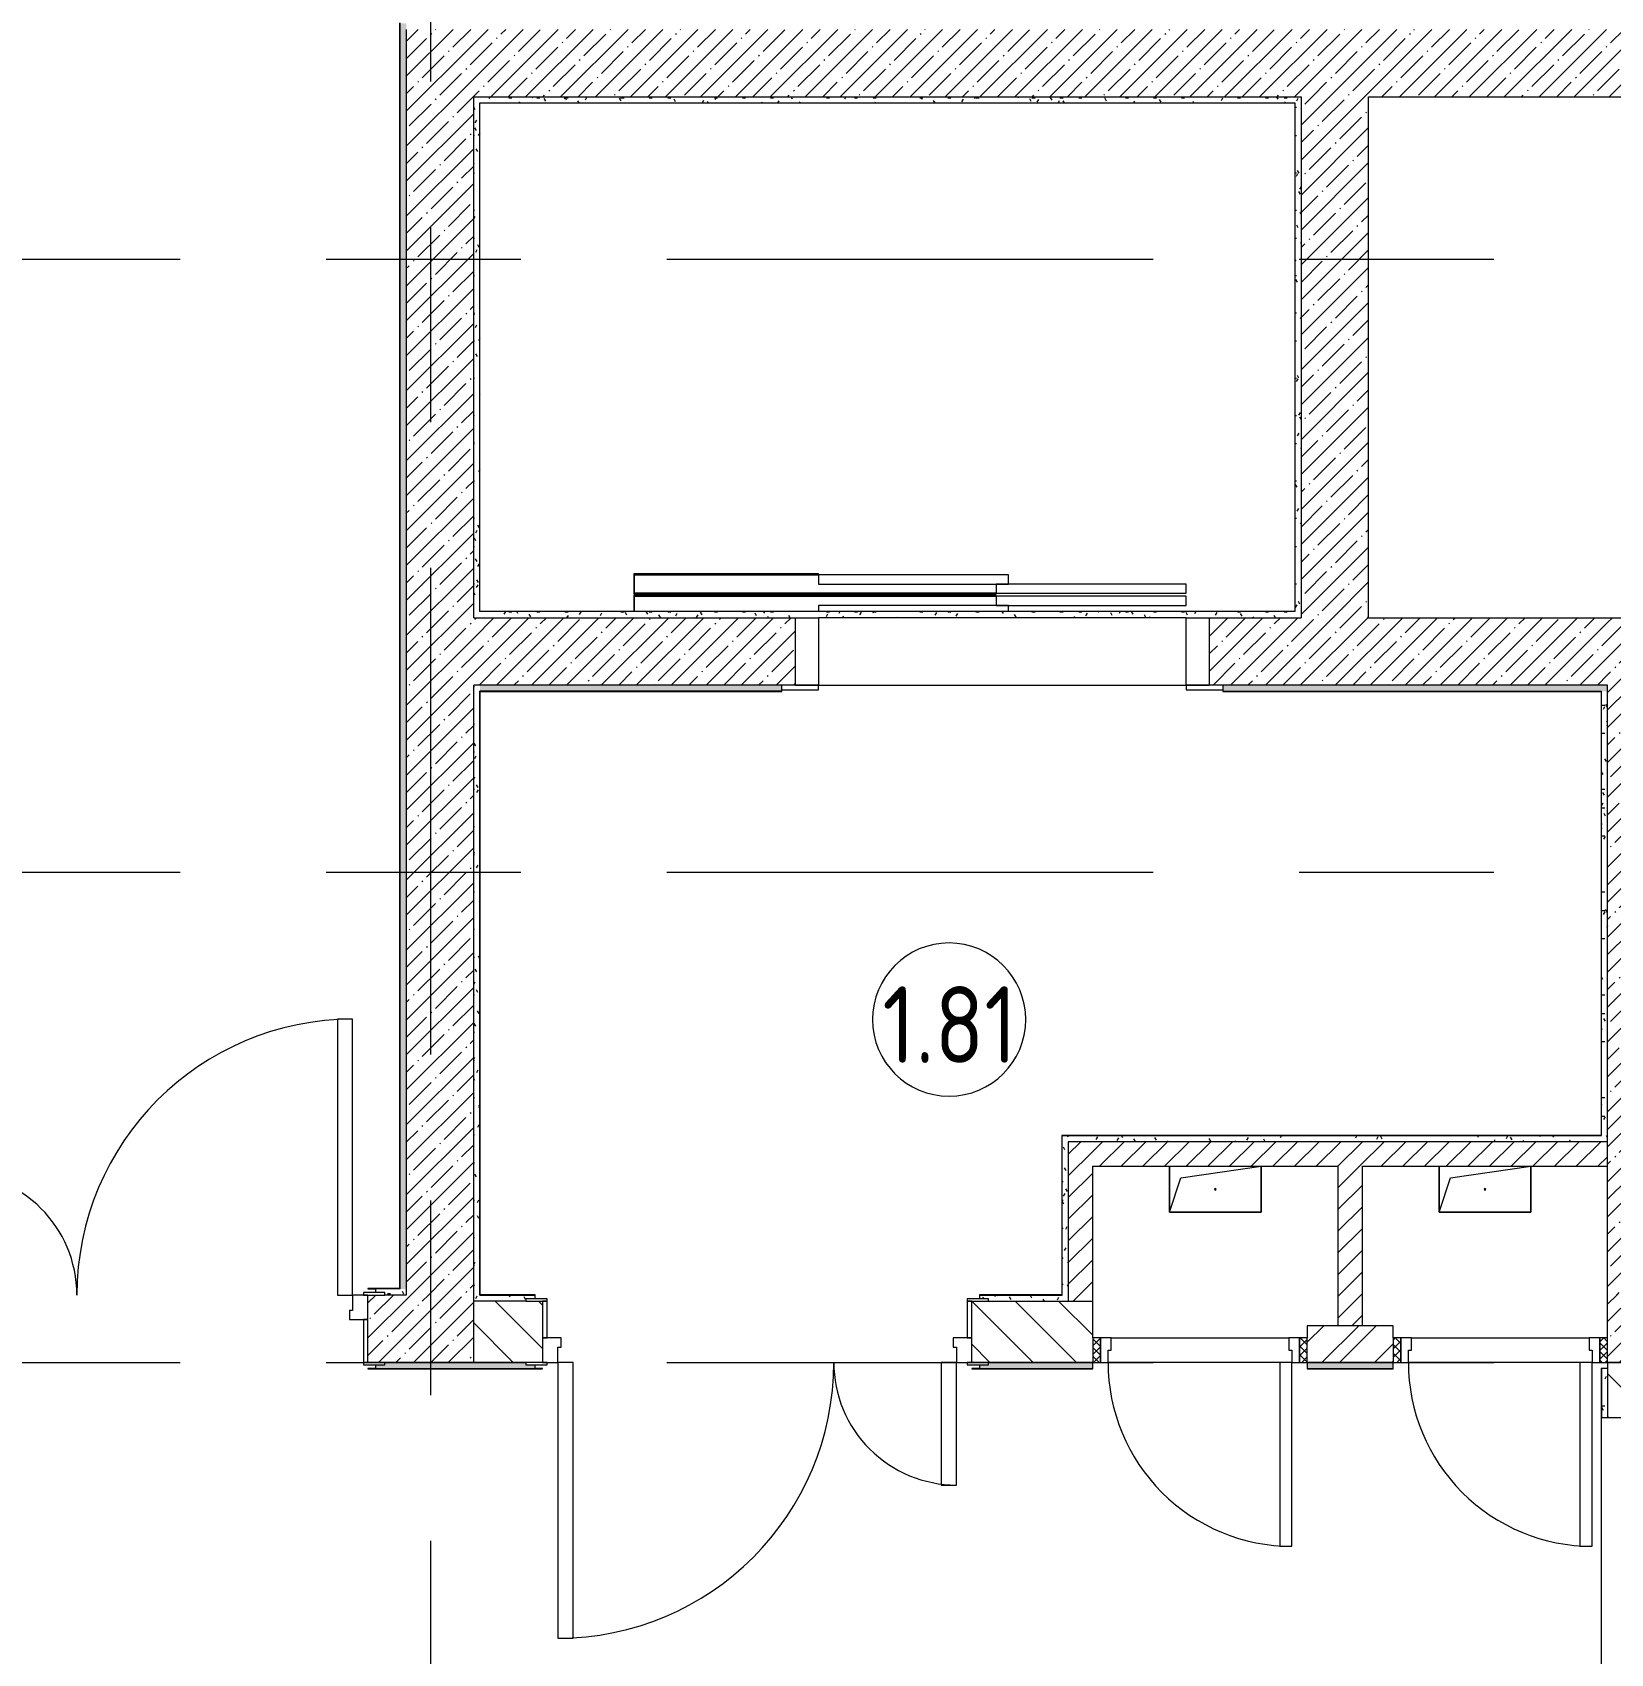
# Model space of a CAD drawing. Header units: millimetres. Extents: x 81494 to 296443, y -8553 to 29000.
# Drawn here: x 93360 to 98510, y 12450 to 17740 of the extents above; entities that cross this region are included whole.
import ezdxf

# ---------------------------------------------------------------- set-up
doc = ezdxf.new("R2010")
doc.units = ezdxf.units.MM
doc.linetypes.add('Осевая', pattern=[3175, 635, -476.25, 1587.5, -476.25])
for name, color, linetype, lineweight in [('A-AREA-IDEN', 7, 'Continuous', 9), ('A-DOOR', 7, 'Continuous', 9), ('A-DOOR-FRAM-2', 7, 'Continuous', 9), ('A-GENM', 7, 'Continuous', 9), ('A-WALL', 7, 'Continuous', 9), ('I-WALL', 7, 'Continuous', 9), ('Оси-2', 7, 'Осевая', 9)]:
    doc.layers.add(name, color=color, linetype=linetype, lineweight=lineweight)
for name, color, linetype, lineweight, true_color in [('A-DOOR-1', 7, 'Continuous', 9, 0xc0c0c0), ('A-DOOR-FRAM-1', 7, 'Continuous', 9, 0xc0c0c0), ('A-WALL-1', 9, 'Continuous', 9, 0x808080), ('A-WALL-FNSH-1', 9, 'Continuous', 9, 0x808080)]:
    doc.layers.add(name, color=color, linetype=linetype, lineweight=lineweight, true_color=true_color)
doc.styles.add('GOST Common_1', font='GOST_Common.ttf', dxfattribs={"width": 0.9, "height": 250})
pattern_1 = [(135, (0, 0), (-70.71068, -70.71068), [])]
pattern_2 = [(45, (0, 0), (-57.024626, 57.024626), []), (45, (57.025, 0), (-57.024626, 57.024626), [100.806, -20.161, 3.353, -16.808])]
pattern_3 = [(45, (0, 0), (-35.35534, 35.35534), [])]
pattern_4 = [(135, (1951.41, 124.685), (-14.14214, -14.14214), []), (225, (1951.41, 124.685), (14.14214, -14.14214), [])]
pattern_5 = [(45, (-171.384, 124.685), (-14.1421, 14.1421), []), (135, (-171.384, 124.685), (-14.1421, -14.1421), [])]
pattern_6 = [(0, (0, 0), (121.92, 30.48), [10.058, -81.382, 10.058, -81.382, -487.68]), (0, (0, 0), (121.92, 30.48), [-182.88, 10.058, -172.822, 10.058, -81.382, -213.36]), (0, (0, 0), (121.92, 30.48), [-457.2, 10.058, -50.902, 10.058, -142.342]), (120, (45.72, 15.24), (-87.356454, 90.345817), [10.058, -81.382, 10.058, -81.382, -487.68]), (120, (45.72, 15.24), (-87.356454, 90.345817), [-182.88, 10.058, -172.822, 10.058, -81.382, -213.36]), (120, (45.72, 15.24), (-87.356454, 90.345817), [-457.2, 10.058, -50.902, 10.058, -142.342]), (240, (60.96, 76.2), (-34.563546, -120.825817), [10.058, -81.382, 10.058, -81.382, -487.68]), (240, (60.96, 76.2), (-34.563546, -120.825817), [-182.88, 10.058, -172.822, 10.058, -81.382, -213.36]), (240, (60.96, 76.2), (-34.563546, -120.825817), [-457.2, 10.058, -50.902, 10.058, -142.342])]

# ---------------------------------------------------------------- blocks, each defined once
blk = doc.blocks.new('110_Дверь_СКБ_2Ст - Д-1_л_Лестничная клетка EIS60 2-32142534-План расстановки мебели и оборудования 1 этажа в осях 23_1-33')
at = {"layer": 'A-DOOR-1'}
for p, q in [((662.5, 1010), (612.5, 1010)), ((612.5, 1010), (612.5, 110)), ((662.5, 110), (662.5, 1010)), ((-637.5, 510), (-637.5, 110)), ((-587.5, 510), (-637.5, 510)), ((-587.5, 110), (-587.5, 510)), ((-637.5, 110), (-587.5, 110)), ((612.5, 110), (662.5, 110))]:
    blk.add_line(p, q, dxfattribs=at)
for centre, radius, start, end in [((662.5, 110), 900, 90, 180), ((-637.5, 110), 400, 360, 90)]:
    blk.add_arc(centre, radius, start, end, dxfattribs=at)
at = {"layer": 'A-DOOR-FRAM-1'}
for p, q in [((-672.5, 118), (-742.5, 118)), ((-742.5, 118), (-742.5, 110)), ((-742.5, 110), (-672.5, 110)), ((-637.5, 110), (-687.5, 110)), ((-687.5, 110), (-687.5, 30)), ((-672.5, 110), (-672.5, 118)), ((-637.5, 60), (-637.5, 110)), ((662.5, 110), (662.5, 60)), ((712.5, 110), (662.5, 110)), ((767.5, 118), (697.5, 118)), ((697.5, 118), (697.5, 110)), ((697.5, 110), (767.5, 110)), ((712.5, 30), (712.5, 110)), ((767.5, 110), (767.5, 118)), ((-627.5, 60), (-637.5, 60)), ((-627.5, 30), (-627.5, 60)), ((662.5, 60), (652.5, 60)), ((652.5, 60), (652.5, 30)), ((-687.5, 30), (-627.5, 30)), ((-672.5, 30), (-687.5, 30)), ((-687.5, 30), (-687.5, -110)), ((-672.5, -110), (-672.5, 30)), ((652.5, 30), (712.5, 30)), ((712.5, 30), (697.5, 30)), ((697.5, 30), (697.5, -110)), ((712.5, -110), (712.5, 30)), ((-672.5, -110), (-742.5, -110)), ((-742.5, -110), (-742.5, -118)), ((-742.5, -118), (-672.5, -118)), ((-687.5, -110), (-672.5, -110)), ((-672.5, -118), (-672.5, -110)), ((697.5, -110), (712.5, -110)), ((767.5, -110), (697.5, -110)), ((697.5, -110), (697.5, -118)), ((697.5, -118), (767.5, -118)), ((767.5, -118), (767.5, -110))]:
    blk.add_line(p, q, dxfattribs=at)
blk = doc.blocks.new('110_Дверь_СКБ_2Ст - Д-3а 1450x2100h_Лестничная клетка из коридора-32213611-План расстановки мебели и оборудования 1 этажа в осях 23_1-33')
at = {"layer": 'A-DOOR-1'}
for p, q in [((662.5, 1000), (612.5, 1000)), ((612.5, 1000), (612.5, 100)), ((662.5, 100), (662.5, 1000)), ((-637.5, 500), (-637.5, 100)), ((-587.5, 500), (-637.5, 500)), ((-587.5, 100), (-587.5, 500)), ((-637.5, 100), (-587.5, 100)), ((612.5, 100), (662.5, 100))]:
    blk.add_line(p, q, dxfattribs=at)
for centre, radius, start, end in [((662.5, 100), 900, 90, 180), ((-637.5, 100), 400, 360, 90)]:
    blk.add_arc(centre, radius, start, end, dxfattribs=at)
at = {"layer": 'A-DOOR-FRAM-1'}
for p, q in [((-672.5, 108), (-742.5, 108)), ((-742.5, 108), (-742.5, 100)), ((-672.5, 100), (-672.5, 108)), ((767.5, 108), (697.5, 108)), ((697.5, 108), (697.5, 100)), ((767.5, 100), (767.5, 108)), ((-742.5, 100), (-672.5, 100)), ((-637.5, 100), (-687.5, 100)), ((-687.5, 100), (-687.5, 20)), ((-637.5, 50), (-637.5, 100)), ((662.5, 100), (662.5, 50)), ((712.5, 100), (662.5, 100)), ((697.5, 100), (767.5, 100)), ((712.5, 20), (712.5, 100)), ((-687.5, 20), (-627.5, 20)), ((-672.5, 20), (-687.5, 20)), ((-687.5, 20), (-687.5, -100)), ((-672.5, -100), (-672.5, 20)), ((-627.5, 50), (-637.5, 50)), ((-627.5, 20), (-627.5, 50)), ((662.5, 50), (652.5, 50)), ((652.5, 50), (652.5, 20)), ((652.5, 20), (712.5, 20)), ((712.5, 20), (697.5, 20)), ((697.5, 20), (697.5, -100)), ((712.5, -100), (712.5, 20)), ((-672.5, -100), (-742.5, -100)), ((-742.5, -100), (-742.5, -108)), ((-687.5, -100), (-672.5, -100)), ((-672.5, -108), (-672.5, -100)), ((697.5, -100), (712.5, -100)), ((767.5, -100), (697.5, -100)), ((697.5, -100), (697.5, -108)), ((767.5, -108), (767.5, -100)), ((-742.5, -108), (-672.5, -108)), ((697.5, -108), (767.5, -108))]:
    blk.add_line(p, q, dxfattribs=at)
blk = doc.blocks.new('110_Дверь_СКБ_1Ст - д-18п 700x2100h_Технический шкаф ЭОМ и СС 2-32193184-План расстановки мебели и оборудования 1 этажа в осях 23_1-33')
at = {"layer": 'A-DOOR'}
h = blk.add_hatch(dxfattribs=at)
h.set_pattern_fill('FP_47', color=256, style=0, pattern_type=2)
h.set_pattern_definition(pattern_4)
h.paths.add_polyline_path([(362.5, 60), (337.5, 60), (337.5, -20), (362.5, -20)])
at = {"layer": 'A-DOOR-FRAM-2'}
h = blk.add_hatch(dxfattribs=at)
h.set_pattern_fill('FP_48', color=256, style=0, pattern_type=2)
h.set_pattern_definition(pattern_5)
h.paths.add_polyline_path([(-312.5, 60), (-337.5, 60), (-337.5, -20), (-312.5, -20)])
at = {"layer": 'A-DOOR-1'}
for p, q in [((-287.5, 660), (-287.5, 60)), ((-247.5, 660), (-287.5, 660)), ((-247.5, 60), (-247.5, 660)), ((-287.5, 60), (-247.5, 60))]:
    blk.add_line(p, q, dxfattribs=at)
blk.add_arc((-287.5, 60), 600, 360, 90, dxfattribs=at)
at = {"layer": 'A-DOOR-FRAM-1'}
for p, q in [((-312.5, 60), (-337.5, 60)), ((-337.5, 60), (-337.5, -20)), ((-287.5, 60), (-312.5, 60)), ((-312.5, 60), (-312.5, -20)), ((-312.5, -20), (-312.5, 60)), ((-287.5, 20), (-287.5, 60)), ((-247.5, 60), (312.5, 60)), ((312.5, 60), (312.5, 20)), ((337.5, 60), (312.5, 60)), ((337.5, -20), (337.5, 60)), ((362.5, 60), (337.5, 60)), ((337.5, 60), (337.5, -20)), ((362.5, -20), (362.5, 60)), ((-277.5, 20), (-287.5, 20)), ((-277.5, -20), (-277.5, 20)), ((312.5, 20), (302.5, 20)), ((302.5, 20), (302.5, -20)), ((-337.5, -20), (-312.5, -20)), ((-312.5, -20), (-277.5, -20)), ((302.5, -20), (-277.5, -20)), ((302.5, -20), (337.5, -20)), ((337.5, -20), (362.5, -20))]:
    blk.add_line(p, q, dxfattribs=at)
blk = doc.blocks.new('110_Дверь_СКБ_1Ст - д-18п 700x2100h_Технический шкаф ЭОМ и СС 2-V14-План расстановки мебели и оборудования 1 этажа в осях 23_1-33')
at = {"layer": 'A-DOOR'}
h = blk.add_hatch(dxfattribs=at)
h.set_pattern_fill('FP_47', color=256, style=0, pattern_type=2)
h.set_pattern_definition(pattern_4)
h.paths.add_polyline_path([(362.5, 60), (337.5, 60), (337.5, -20), (362.5, -20)])
at = {"layer": 'A-DOOR-FRAM-2'}
h = blk.add_hatch(dxfattribs=at)
h.set_pattern_fill('FP_48', color=256, style=0, pattern_type=2)
h.set_pattern_definition(pattern_5)
h.paths.add_polyline_path([(-312.5, 60), (-337.5, 60), (-337.5, -20), (-312.5, -20)])
at = {"layer": 'A-DOOR-1'}
for p, q in [((-287.5, 660), (-287.5, 60)), ((-247.5, 660), (-287.5, 660)), ((-247.5, 60), (-247.5, 660)), ((-287.5, 60), (-247.5, 60))]:
    blk.add_line(p, q, dxfattribs=at)
blk.add_arc((-287.5, 60), 600, 360, 90, dxfattribs=at)
at = {"layer": 'A-DOOR-FRAM-1'}
for p, q in [((-312.5, 60), (-337.5, 60)), ((-337.5, 60), (-337.5, -20)), ((-287.5, 60), (-312.5, 60)), ((-312.5, 60), (-312.5, -20)), ((-312.5, -20), (-312.5, 60)), ((-287.5, 20), (-287.5, 60)), ((-247.5, 60), (312.3, 60)), ((312.5, 60), (312.5, 20)), ((337.5, 60), (312.5, 60)), ((337.5, -20), (337.5, 60)), ((362.5, 60), (337.5, 60)), ((337.5, 60), (337.5, -20)), ((362.5, -20), (362.5, 60)), ((-277.5, 20), (-287.5, 20)), ((-277.5, -20), (-277.5, 20)), ((312.5, 20), (302.5, 20)), ((302.5, 20), (302.5, -20)), ((-337.5, -20), (-312.5, -20)), ((-312.5, -20), (-277.5, -20)), ((302.5, -20), (-277.5, -20)), ((302.5, -20), (337.5, -20)), ((337.5, -20), (362.5, -20))]:
    blk.add_line(p, q, dxfattribs=at)
blk = doc.blocks.new('GM_Отверстие прямоугольное _в плите_ - Отверстие-21620300-План расстановки мебели и оборудования 1 этажа в осях 23_1-33')
at = {"layer": 'A-GENM'}
for p, q in [((-150, -75), (-150, 75)), ((-150, 75), (-150, -75)), ((-112.5, 37.5), (150, 75)), ((150, 75), (150, -75)), ((150, -75), (150, 75)), ((-150, -75), (-112.5, 37.5)), ((150, -75), (-150, -75)), ((-150, -75), (150, -75))]:
    blk.add_line(p, q, dxfattribs=at)
for start, end in [(360, 180), (180, 360)]:
    blk.add_arc((0, 0), 2.5, start, end, dxfattribs=at)
blk = doc.blocks.new('DOR_Дверь лифта - 1350х2050h-19118285-План расстановки мебели и оборудования 1 этажа в осях 23_1-33')
at = {"layer": 'A-DOOR-1'}
for p, q in [((-600, 125), (-720, 125)), ((-600, 110), (-675, 110)), ((-675, 110), (-600, 110)), ((-600, 110), (-600, 125)), ((600, 110), (-600, 110)), ((-600, 110), (-600, -110)), ((720, 125), (600, 125)), ((600, 125), (600, 110)), ((600, -110), (600, 110)), ((675, 110), (600, 110)), ((600, 110), (675, 110)), ((-600, -110), (600, -110)), ((-600, -150), (-600, -180)), ((20, -150), (-600, -150)), ((-20, -130), (-20, -150)), ((-20, -150), (600, -150)), ((20, -180), (20, -150)), ((600, -150), (600, -130)), ((-600, -180), (20, -180)), ((-600, -190), (-600, -220)), ((20, -190), (-600, -190)), ((20, -220), (20, -190)), ((-600, -220), (20, -220)), ((-20, -220), (-20, -250)), ((600, -220), (-20, -220)), ((-20, -250), (600, -250)), ((600, -250), (600, -220))]:
    blk.add_line(p, q, dxfattribs=at)
at = {"layer": 'A-DOOR-FRAM-1'}
for p, q in [((1200, -130), (1200, -180)), ((1203, -183), (1203, -130)), ((1200, -180), (20, -180)), ((20, -180), (20, -183)), ((20, -183), (1203, -183)), ((1203, -187), (20, -187)), ((20, -187), (20, -190)), ((20, -190), (1200, -190)), ((1200, -190), (1200, -250)), ((1203, -253), (1203, -187)), ((600, -250), (600, -253)), ((1200, -250), (600, -250)), ((600, -253), (1203, -253))]:
    blk.add_line(p, q, dxfattribs=at)
blk = doc.blocks.new('Марка_Помещения - Номер-25198446-План расстановки мебели и оборудования 1 этажа в осях 23_1-33')
at = {"layer": 'A-AREA-IDEN'}
for start, end in [(360, 180), (180, 360)]:
    blk.add_arc((0, 0), 2.5, start, end, dxfattribs=at)

msp = doc.modelspace()

# ---------------------------------------------------------------- hatches: boundary and pattern name
at = {"layer": 'I-WALL'}
h = msp.add_hatch(dxfattribs=at)
h.set_pattern_fill('FP_67', color=256, style=0, pattern_type=2)
h.set_pattern_definition(pattern_6)
h.paths.add_polyline_path([(94560, 13640), (94580, 13640), (94580, 17770), (94560, 17770), (94560, 13641)])
h = msp.add_hatch(dxfattribs=at)
h.set_pattern_fill('FP_2', color=256, style=0, pattern_type=2)
h.set_pattern_definition(pattern_2)
h.paths.add_polyline_path([(94800, 13620), (94800, 17750), (94580, 17750), (94580, 13620)])
h = msp.add_hatch(dxfattribs=at)
h.set_pattern_fill('FP_2', color=256, style=0, pattern_type=2)
h.set_pattern_definition(pattern_2)
h.paths.add_polyline_path([(100800, 17530), (100800, 17750), (94800, 17750), (94800, 17530), (100644.8, 17530)])
h = msp.add_hatch(dxfattribs=at)
h.set_pattern_fill('FP_67', color=256, style=0, pattern_type=2)
h.set_pattern_definition(pattern_6)
h.paths.add_polyline_path([(97480, 17510), (97480, 17530), (94800, 17530), (94800, 17510), (95497.7, 17510)])
h = msp.add_hatch(dxfattribs=at)
h.set_pattern_fill('FP_67', color=256, style=0, pattern_type=2)
h.set_pattern_definition(pattern_6)
h.paths.add_polyline_path([(94820, 15830), (94820, 17510), (94800, 17510), (94800, 15830)])
h = msp.add_hatch(dxfattribs=at)
h.set_pattern_fill('FP_67', color=256, style=0, pattern_type=2)
h.set_pattern_definition(pattern_6)
h.paths.add_polyline_path([(97480, 15850), (97500, 15850), (97500, 17530), (97480, 17530), (97480, 16881.8)])
h = msp.add_hatch(dxfattribs=at)
h.set_pattern_fill('FP_2', color=256, style=0, pattern_type=2)
h.set_pattern_definition(pattern_2)
h.paths.add_polyline_path([(97720, 15830), (97720, 17530), (97500, 17530), (97500, 15830)])
h = msp.add_hatch(dxfattribs=at)
h.set_pattern_fill('FP_2', color=256, style=0, pattern_type=2)
h.set_pattern_definition(pattern_2)
h.paths.add_polyline_path([(98242.8, 15610), (98500, 15610), (98500, 15830), (97200, 15830), (97200, 15610)])
h.paths.add_polyline_path([(95497.7, 15610), (95850, 15610), (95850, 15830), (94800, 15830), (94800, 15610)])
h = msp.add_hatch(dxfattribs=at)
h.set_pattern_fill('FP_67', color=256, style=0, pattern_type=2)
h.set_pattern_definition(pattern_6)
h.paths.add_polyline_path([(97500, 15830), (97500, 15850), (94820, 15850), (94820, 15830), (97125, 15830)])
h = msp.add_hatch(dxfattribs=at)
h.set_pattern_fill('FP_2', color=256, style=0, pattern_type=2)
h.set_pattern_definition(pattern_2)
h.paths.add_polyline_path([(98720, 13620), (98720, 15830), (98500, 15830), (98500, 13620)])
h = msp.add_hatch(dxfattribs=at)
h.set_pattern_fill('FP_67', color=256, style=0, pattern_type=2)
h.set_pattern_definition(pattern_6)
h.paths.add_polyline_path([(94800, 13600), (94820, 13600), (94820, 15610), (94800, 15610), (94800, 14765.1)])
h = msp.add_hatch(dxfattribs=at)
h.set_pattern_fill('FP_67', color=256, style=0, pattern_type=2)
h.set_pattern_definition(pattern_6)
h.paths.add_polyline_path([(98480, 15590), (98500, 15590), (98500, 15610), (97245, 15610), (97245, 15590), (98242.8, 15590)])
h.paths.add_polyline_path([(95497.7, 15590), (95805, 15590), (95805, 15610), (94820, 15610), (94821, 15590)])
h = msp.add_hatch(dxfattribs=at)
h.set_pattern_fill('FP_67', color=256, style=0, pattern_type=2)
h.set_pattern_definition(pattern_6)
h.paths.add_polyline_path([(98480, 14120), (98500, 14120), (98500, 15590), (98480, 15589), (98480, 14140)])
h = msp.add_hatch(dxfattribs=at)
h.set_pattern_fill('FP_67', color=256, style=0, pattern_type=2)
h.set_pattern_definition(pattern_6)
h.paths.add_polyline_path([(98242.8, 14120), (98480, 14120), (98479, 14140), (96720, 14140), (96720, 14120), (96870.2, 14120)])
h = msp.add_hatch(dxfattribs=at)
h.set_pattern_fill('FP_67', color=256, style=0, pattern_type=2)
h.set_pattern_definition(pattern_6)
h.paths.add_polyline_path([(96740, 13600), (96740, 14120), (96720, 14120), (96720, 13600)])
h = msp.add_hatch(dxfattribs=at)
h.set_pattern_fill('FP_3', color=256, style=0, pattern_type=2)
h.set_pattern_definition(pattern_3)
h.paths.add_polyline_path([(96820, 13600), (96820, 14120), (96740, 14120), (96740, 13600)])
h = msp.add_hatch(dxfattribs=at)
h.set_pattern_fill('FP_3', color=256, style=0, pattern_type=2)
h.set_pattern_definition(pattern_3)
h.paths.add_polyline_path([(98500, 14040), (98500, 14120), (96820, 14120), (96820, 14040), (98242.8, 14040)])
h = msp.add_hatch(dxfattribs=at)
h.set_pattern_fill('FP_3', color=256, style=0, pattern_type=2)
h.set_pattern_definition(pattern_3)
h.paths.add_polyline_path([(97700, 13520), (97700, 14040), (97620, 14040), (97620, 13520)])
h = msp.add_hatch(dxfattribs=at)
h.set_pattern_fill('FP_2', color=256, style=0, pattern_type=2)
h.set_pattern_definition(pattern_2)
h.paths.add_polyline_path([(94800, 13400), (94800, 13620), (94455, 13620), (94455, 13400), (94688.3, 13400)])
h.paths.add_polyline_path([(93000, 13400), (93055, 13400), (93055, 13620), (92810, 13620), (92810, 13400)])
h = msp.add_hatch(dxfattribs=at)
h.set_pattern_fill('FP_67', color=256, style=0, pattern_type=2)
h.set_pattern_definition(pattern_6)
h.paths.add_polyline_path([(94580, 13620), (94580, 13640), (94480, 13640), (94480, 13628), (94510, 13627.5), (94510, 13620)])
h = msp.add_hatch(dxfattribs=at)
h.set_pattern_fill('FP_4', color=256, style=0, pattern_type=2)
h.set_pattern_definition(pattern_1)
h.paths.add_polyline_path([(96820, 13400), (96820, 13600), (96425, 13600), (96425, 13400), (96480, 13400)])
h.paths.add_polyline_path([(94970, 13400), (95025, 13400), (95025, 13600), (94800, 13600), (94800, 13400)])
h = msp.add_hatch(dxfattribs=at)
h.set_pattern_fill('FP_67', color=256, style=0, pattern_type=2)
h.set_pattern_definition(pattern_6)
h.paths.add_polyline_path([(96720, 13600), (96719, 13620), (96450, 13620), (96450, 13608), (96480, 13608), (96480, 13600)])
h.paths.add_polyline_path([(94820, 13600), (94970, 13600), (94970, 13608), (95000, 13608), (95000, 13620), (94820, 13620)])
h = msp.add_hatch(dxfattribs=at)
h.set_pattern_fill('FP_2', color=256, style=0, pattern_type=2)
h.set_pattern_definition(pattern_2)
h.paths.add_polyline_path([(100400, 13400), (100600, 13400), (100600, 13620), (100400, 13620), (100400, 13480)])
h.paths.add_polyline_path([(99615.4, 13400), (99700, 13400), (99700, 13620), (98500, 13620), (98500, 13400)])
h = msp.add_hatch(dxfattribs=at)
h.set_pattern_fill('FP_43', color=256, style=0, pattern_type=2)
h.set_pattern_definition([(45, (0, 0), (-85.53659, 85.53659), []), (45, (57.02, 0), (-85.53659, 85.53659), [])])
h.paths.add_polyline_path([(97800, 13400), (97800, 13520), (97520, 13520), (97520, 13400)])
h = msp.add_hatch(dxfattribs=at)
h.set_pattern_fill('FP_67', color=256, style=0, pattern_type=2)
h.set_pattern_definition(pattern_6)
h.paths.add_polyline_path([(97800, 13380), (97800, 13400), (97520, 13400), (97520, 13380)])
h.paths.add_polyline_path([(96820, 13380), (96820, 13400), (96480, 13400), (96480, 13392), (96450, 13392), (96450, 13380), (96480, 13380)])
h.paths.add_polyline_path([(94510, 13380), (95000, 13380), (95000, 13392), (94970, 13392), (94970, 13400), (94510, 13400), (94510, 13392), (94480, 13392), (94480, 13380)])
h.paths.add_polyline_path([(93030, 13380), (93030, 13392), (93000, 13392), (93000, 13400), (92280, 13400), (92280, 13392), (92250, 13392), (92250, 13380), (93000, 13380)])
h.paths.add_polyline_path([(91300, 13380), (91300, 13392), (91270, 13392), (91270, 13400), (89390, 13400), (89390, 13392), (89360, 13392), (89360, 13380), (91270, 13380)])
h.paths.add_polyline_path([(88410, 13380), (88410, 13392), (88380, 13392), (88380, 13400), (88200, 13400), (88200, 13380), (88380, 13380)])
h.paths.add_polyline_path([(86120, 13380), (86618.4, 13380), (86618.4, 13400), (86120, 13400), (86120, 13392), (86090, 13392), (86090, 13380)])
h.paths.add_polyline_path([(87318.4, 13380), (87500, 13380), (87500, 13400), (87318.4, 13400)])
h.paths.add_polyline_path([(85140, 13380), (85140, 13392), (85110, 13392), (85110, 13400), (84845.7, 13400), (84845.7, 13380), (85110, 13380)])
h = msp.add_hatch(dxfattribs=at)
h.set_pattern_fill('FP_4', color=256, style=0, pattern_type=2)
h.set_pattern_definition(pattern_1)
h.paths.add_polyline_path([(98500, 10600), (98700, 10600), (98700, 11320), (98500, 11320), (98500, 11120)])
h.paths.add_polyline_path([(98700, 13220), (98700, 13400), (98500, 13400), (98500, 13220)])
h = msp.add_hatch(dxfattribs=at)
h.set_pattern_fill('FP_67', color=256, style=0, pattern_type=2)
h.set_pattern_definition(pattern_6)
h.paths.add_polyline_path([(98500, 13220), (98500, 13380), (98480, 13380), (98480, 13220)])

# ---------------------------------------------------------------- linework, layer by layer
at = {"layer": 'A-WALL'}
for p, q in [((94560, 13640), (94560, 17771)), ((94820, 13620), (94820, 15590)), ((95805, 15590), (94820, 15590)), ((97245, 15590), (98480, 15590)), ((98480, 14140), (98480, 15590)), ((96720, 14140), (98480, 14140)), ((96720, 13620), (96720, 14120)), ((94560, 13640), (94480, 13640)), ((94820, 13620), (95000, 13620)), ((96450, 13620), (96720, 13620)), ((96740, 13600), (96820, 13600)), ((97520, 13400), (97800, 13400)), ((97800, 13400), (97520, 13400)), ((94480, 13380), (95000, 13380)), ((96450, 13380), (96820, 13380)), ((97520, 13380), (97800, 13380)), ((98480, 13380), (98480, 13220))]:
    msp.add_line(p, q, dxfattribs=at)
at = {"layer": 'A-WALL-1'}
for p, q in [((94580, 17750), (94580, 13620)), ((94800, 15830), (94800, 17530)), ((94800, 17530), (97500, 17530)), ((94820, 17510), (97480, 17510)), ((94820, 15850), (94820, 17510)), ((97480, 17510), (97480, 15850)), ((97500, 17530), (97500, 15830)), ((97720, 17530), (100800, 17530)), ((97720, 15830), (97720, 17530)), ((94800, 15830), (95925, 15830)), ((97480, 15850), (94820, 15850)), ((95850, 15610), (95850, 15830)), ((97125, 15830), (97500, 15830)), ((97200, 15830), (97200, 15610)), ((97720, 15830), (98720, 15830)), ((94800, 13400), (94800, 15610)), ((95850, 15610), (94800, 15610)), ((95805, 15590), (95805, 15610)), ((98500, 15610), (97200, 15610)), ((97245, 15610), (97245, 15590)), ((98500, 13480), (98500, 15610)), ((96740, 14120), (96740, 13600)), ((98500, 14120), (96740, 14120)), ((96820, 13480), (96820, 14040)), ((96820, 14040), (97620, 14040)), ((97620, 14040), (97620, 13520)), ((97700, 14040), (98500, 14040)), ((97700, 13520), (97700, 14040)), ((94480, 13640), (94480, 13628)), ((94580, 13620), (94510, 13620)), ((94970, 13600), (94800, 13600)), ((95000, 13608), (95000, 13620)), ((96450, 13620), (96450, 13608)), ((96480, 13600), (96740, 13600)), ((97800, 13520), (97520, 13520)), ((97520, 13520), (97520, 13480)), ((97800, 13480), (97800, 13520)), ((94480, 13392), (94480, 13380)), ((94510, 13400), (94970, 13400)), ((94970, 13400), (94510, 13400)), ((95000, 13380), (95000, 13392)), ((96450, 13392), (96450, 13380)), ((96480, 13400), (96820, 13400)), ((96820, 13400), (96480, 13400)), ((96820, 13380), (96820, 13400)), ((97520, 13400), (97520, 13380)), ((97800, 13380), (97800, 13400)), ((98500, 13400), (98500, 13220)), ((98500, 13400), (99700, 13400)), ((99700, 13400), (98500, 13400)), ((98500, 13380), (98480, 13380)), ((98480, 13220), (98500, 13220)), ((98500, 13220), (98700, 13220))]:
    msp.add_line(p, q, dxfattribs=at)
at = {"layer": 'A-WALL-FNSH-1'}
for p, q in [((94821, 13620), (94821, 15589)), ((94821, 15589), (95805, 15589)), ((95805, 15589), (95805, 15590)), ((97245, 15590), (97245, 15589)), ((97245, 15589), (98479, 15589)), ((98479, 15589), (98479, 14141)), ((98479, 14141), (96719, 14141)), ((96719, 14141), (96719, 13621)), ((96720, 14120), (96720, 14140)), ((94559, 13641), (94455, 13641)), ((94455, 13641), (94455, 13640)), ((94455, 13640), (94480, 13640)), ((95000, 13621), (94820, 13621)), ((95000, 13620), (95000, 13621)), ((96719, 13621), (96450, 13621)), ((96450, 13621), (96450, 13620)), ((94480, 13380), (94455, 13380)), ((94455, 13380), (94455, 13379)), ((94455, 13379), (95025, 13379)), ((95025, 13380), (95000, 13380)), ((95025, 13379), (95025, 13380)), ((96450, 13380), (96425, 13380)), ((96425, 13380), (96425, 13379)), ((96425, 13379), (96820, 13379)), ((96820, 13379), (96820, 13380)), ((97520, 13380), (97520, 13379)), ((97520, 13379), (97800, 13379)), ((97800, 13379), (97800, 13380)), ((98479, 13380), (98479, 11340)), ((98480, 13380), (98479, 13380)), ((98480, 11340), (98480, 13220))]:
    msp.add_line(p, q, dxfattribs=at)
at = {"layer": 'I-WALL'}
for q in [(94559, 17770), (94560, 13641)]:
    msp.add_line((94559, 13641), q, dxfattribs=at)
at = {"layer": 'Оси-2'}
for p, q in [((94660, 593.7), (94660, 19415.1)), ((84793.9, 17000), (122455, 17000)), ((84793.9, 15000), (121855, 15000)), ((84793.9, 13400), (121855, 13400))]:
    msp.add_line(p, q, dxfattribs=at)

# ---------------------------------------------------------------- block references
at = {"layer": 'A-AREA-IDEN', "xscale": 99.99999999999993, "yscale": 99.99999999999993, "zscale": 99.99999999999993}
msp.add_blockref('Марка_Помещения - Номер-25198446-План расстановки мебели и оборудования 1 этажа в осях 23_1-33', (96351.4, 14518.8), dxfattribs=at)
at = {"layer": 'A-DOOR-1', "rotation": 180}
for name, p in [('DOR_Дверь лифта - 1350х2050h-19118285-План расстановки мебели и оборудования 1 этажа в осях 23_1-33', (96525, 15720)), ('110_Дверь_СКБ_2Ст - Д-3а 1450x2100h_Лестничная клетка из коридора-32213611-План расстановки мебели и оборудования 1 этажа в осях 23_1-33', (95737.5, 13500)), ('110_Дверь_СКБ_1Ст - д-18п 700x2100h_Технический шкаф ЭОМ и СС 2-V14-План расстановки мебели и оборудования 1 этажа в осях 23_1-33', (97182.5, 13460)), ('110_Дверь_СКБ_1Ст - д-18п 700x2100h_Технический шкаф ЭОМ и СС 2-32193184-План расстановки мебели и оборудования 1 этажа в осях 23_1-33', (98162.5, 13460))]:
    msp.add_blockref(name, p, dxfattribs=at)
at = {"layer": 'A-DOOR-1'}
msp.add_blockref('110_Дверь_СКБ_2Ст - Д-1_л_Лестничная клетка EIS60 2-32142534-План расстановки мебели и оборудования 1 этажа в осях 23_1-33', (93742.5, 13510), dxfattribs=at)
at = {"layer": 'A-GENM'}
for p in [(97220, 13965), (98100, 13965)]:
    msp.add_blockref('GM_Отверстие прямоугольное _в плите_ - Отверстие-21620300-План расстановки мебели и оборудования 1 этажа в осях 23_1-33', p, dxfattribs=at)

# ---------------------------------------------------------------- texts
at = {"layer": 'A-AREA-IDEN', "insert": (96133.4, 14627.4), "char_height": 250, "width": 548.354, "attachment_point": 1, "style": 'GOST Common_1'}
msp.add_mtext('1.81', dxfattribs=at)

doc.saveas('drawing.dxf')
